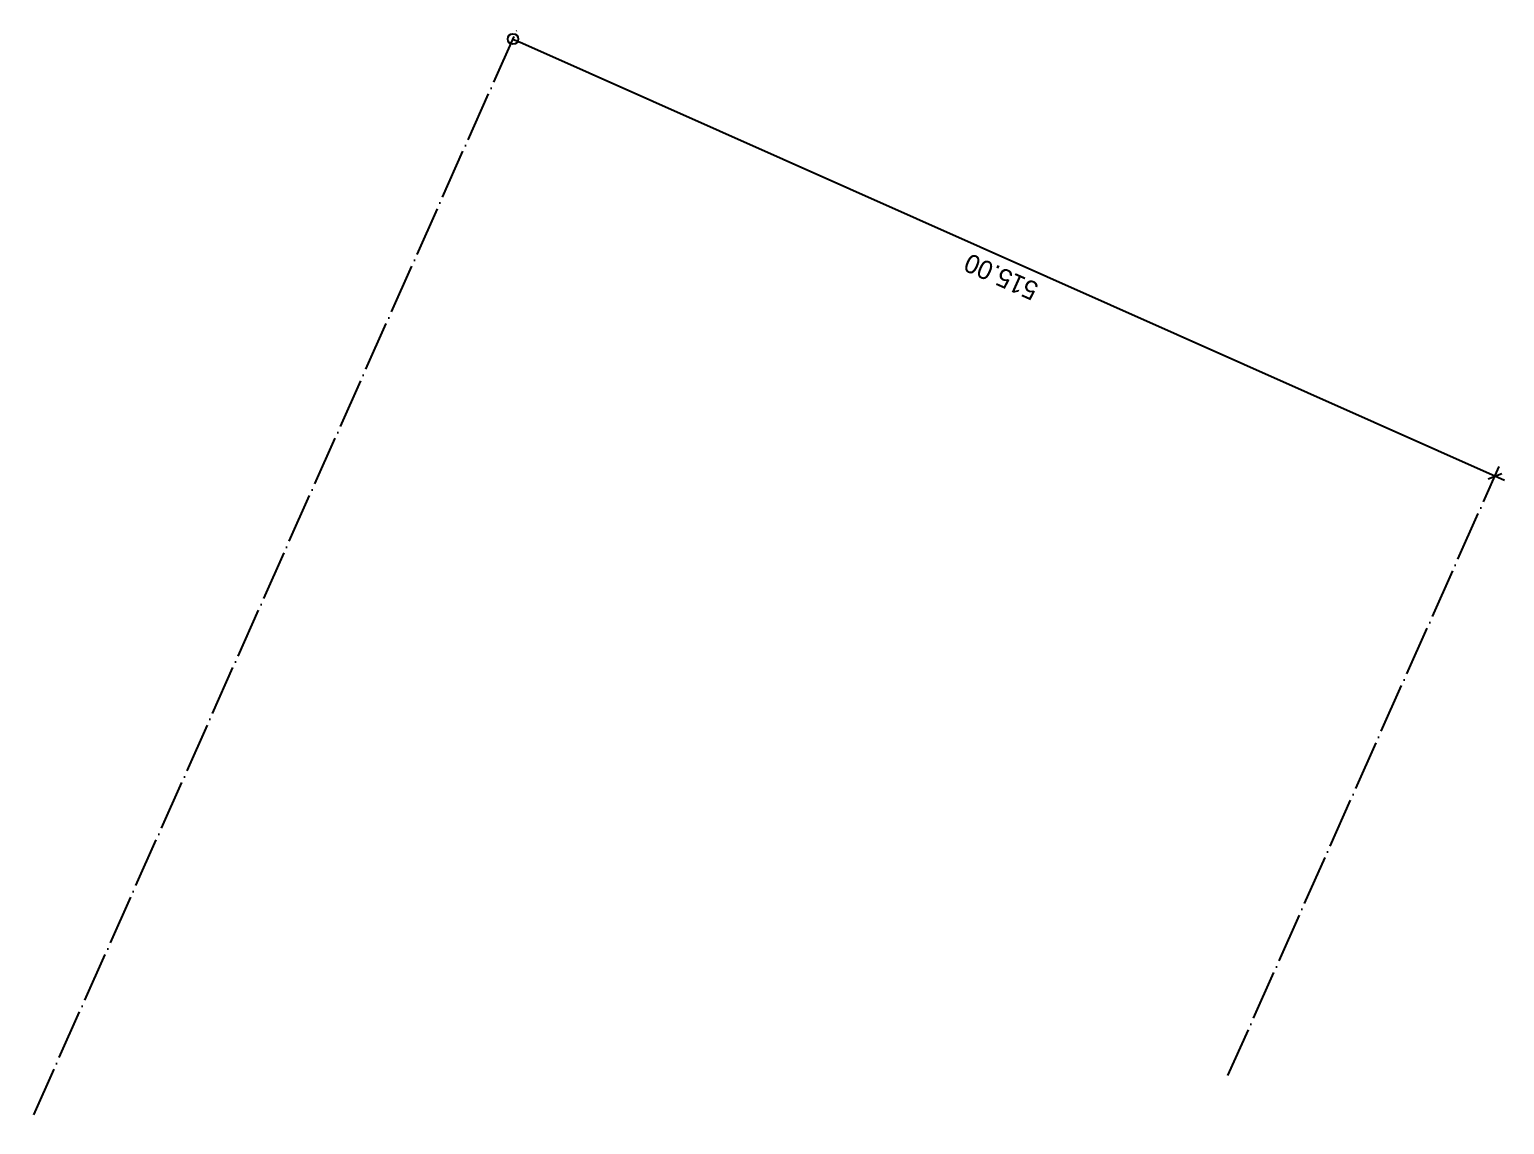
# Model space of a CAD drawing. Header units: millimetres. Extents: x -435 to 4568, y 87 to 5284.
# Drawn here: x -435 to 271, y 2922 to 3447 of the extents above; entities that cross this region are included whole.
import ezdxf

# ---------------------------------------------------------------- set-up
doc = ezdxf.new("R2010")
doc.units = ezdxf.units.MM
doc.header["$MEASUREMENT"] = 0
doc.linetypes.add('ACAD_ISO04W100', pattern=[30, 24, -3, 0, -3])
doc.layers.add('000 - D I M', color=7, linetype='Continuous')
doc.styles.add('CORDIA', font='cordia.shx')
doc.dimstyles.new('DIM C-E', dxfattribs={"dimscale": 2, "dimtxt": 0.18, "dimasz": 0.1, "dimexe": 0.1, "dimexo": 0.1, "dimgap": 0.09, "dimtad": 1, "dimtoh": 1, "dimzin": 0, "dimdsep": 46, "dimtxsty": 'CORDIA', "dimblk1": 'ORIGIN', "dimblk2": 'OBLIQUE', "dimsah": 1, "dimcen": 0.1, "dimdle": 0.1, "dimclrd": 40, "dimclre": 140, "dimclrt": 3, "dimadec": 0, "dimazin": 0, "dimtfac": 1, "dimtix": 1, "dimtmove": 2, "dimatfit": 3, "dimfxl": 1, "dimtolj": 1, "dimtzin": 0, "dimarcsym": 0})

# ---------------------------------------------------------------- blocks, each defined once
blk = doc.blocks.new('_Origin')
at = {"color": 0, "linetype": 'ByBlock', "lineweight": -2}
blk.add_line((0, 0), (-1, 0), dxfattribs=at)
blk.add_circle((0, 0), 0.5, dxfattribs=at)
blk = doc.blocks.new('_Oblique')
at = {"color": 0, "linetype": 'ByBlock', "lineweight": -2}
blk.add_line((-0.5, -0.5), (0.5, 0.5), dxfattribs=at)
blk = doc.blocks.new('*D153')
at = {"layer": '000 - D I M', "color": 140, "linetype": 'ACAD_ISO04W100', "lineweight": -2, "transparency": 16777216}
for p, q in [((-433.18, 2926.31), (-201.54, 3446.58)), ((138.98, 2945.23), (268.94, 3237.11))]:
    blk.add_line(p, q, dxfattribs=at)
at = {"layer": '000 - D I M', "color": 40, "lineweight": -2, "transparency": 16777216}
blk.add_line((-199, 3439.98), (271.47, 3230.51), dxfattribs=at)
at = {"layer": 'Defpoints', "color": 0, "transparency": 16777216}
for p in [(266.9, 3232.54), (136.95, 2940.66), (-435.21, 2921.75)]:
    blk.add_point(p, dxfattribs=at)
at = {"layer": '000 - D I M', "color": 40, "lineweight": -2, "transparency": 16777216, "xscale": 5, "yscale": 5, "zscale": 5}
for name, p, rotation in [('_Origin', (-203.57, 3442.01), 156), ('_Oblique', (266.9, 3232.54), 335.9999999999999)]:
    blk.add_blockref(name, p, dxfattribs=dict(at, rotation=rotation))
at = {"layer": '000 - D I M', "color": 3, "transparency": 16777216, "insert": (30.29, 3328.04), "char_height": 9, "attachment_point": 5, "rotation": 156, "style": 'CORDIA'}
blk.add_mtext('\\A1;515.00', dxfattribs=at)

msp = doc.modelspace()

# ---------------------------------------------------------------- dimensions: what is measured, and where the dimension line sits
at = {"layer": '000 - D I M'}
dim = msp.add_linear_dim(base=(266.903, 3232.542), p1=(-435.209, 2921.747), p2=(136.951, 2940.664), angle=156, dimstyle='DIM C-E', override={"dimscale": 50}, dxfattribs=at)
dim.commit()
dim.dimension.update_dxf_attribs({"geometry": '*D153', "text_midpoint": (30.289, 3328.037)})

doc.saveas('drawing.dxf')
